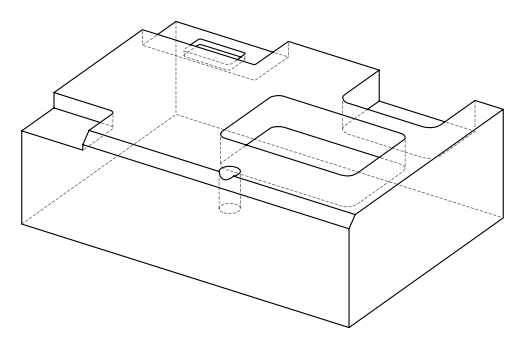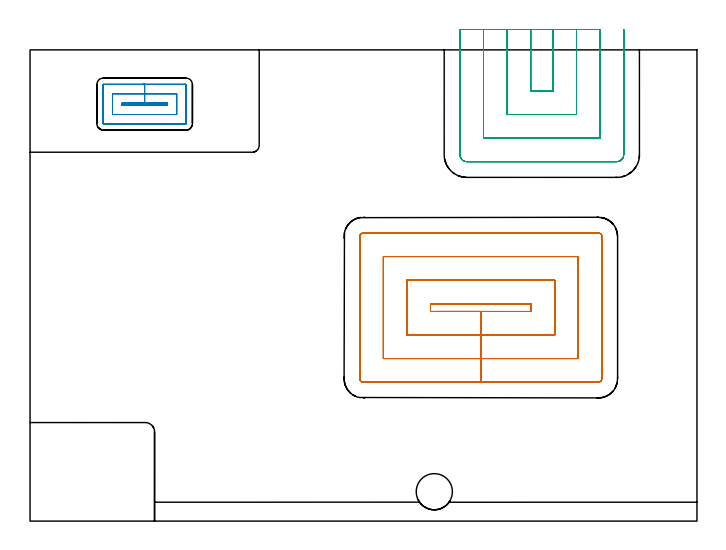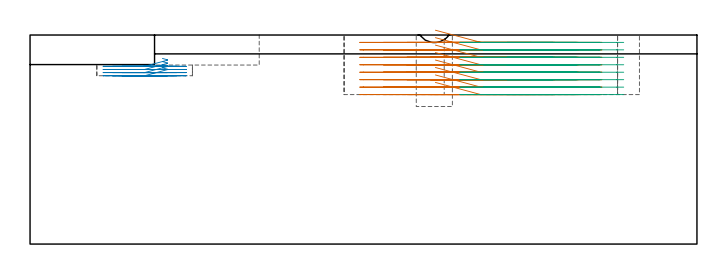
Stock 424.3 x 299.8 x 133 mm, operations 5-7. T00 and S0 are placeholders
(PLAN: 7 operations, 5 tool changes, 116.2 min)
(1 INDEXABLE_INSERT_DRILL_BLIND_HOLE_FROM_SOLID | STEP1POCKET | UGT0302_002 | 0.19 min | 18881 mm3)
(2 AREA_MILL | FG_CHAMFER_SURFACE | UGT0205_001 | 13.93 min | 25195 mm3)
(3 MILL_CORNER_NOTCH_RECTANGULAR | CORNER_NOTCH_RECTANGULAR | NXT0201_009 | Follow Part, ap 2, ae 75% | 37.62 min | 181220 mm3)
(4 MILL_CORNER_NOTCH_RECTANGULAR_1 | CORNER_NOTCH_RECTANGULAR_1 | NXT0201_009 | Follow Part, ap 2, ae 75% | 21.72 min | 92746 mm3)
(5 MILL_RECTANGULAR_POCKET | POCKET_RECTANGULAR_STRAIGHT | UGT0201_094 | Follow Part, ap 5, ae 75% | 22.02 min | 752942 mm3)
(6 MILL_RECTANGULAR_POCKET_1 | POCKET_RECTANGULAR_STRAIGHT_1 | NXT0201_009 | Follow Part, ap 2, ae 75% | 3.01 min | 13669 mm3)
(7 MILL_SLOT | SLOT_PARTIAL_RECTANGULAR | UGT0201_094 | Follow Part, ap 5, ae 75% | 17.73 min | 378411 mm3)
(TOOL UGT0302_002 | Indexable Insert Drill 23mm | D23 PA180 FL50 Z2)
(TOOL UGT0205_001 | Chamfer Mill 20 x 3 x 45 deg. | D20 FL50 Z2)
(TOOL NXT0201_009 | ENDMILL 8mm [2P460-0800-NA 1630] | D8 FL26 Z6)
(TOOL UGT0201_094 | End mill 20 mm | D20 FL38 Z4)
(OP 5 MILL_RECTANGULAR_POCKET)
G17 G21 G94 G90
T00 M6
G54
G17 G0 G90 X257.896 Y133.4 S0 M3
G43 Z143.059 H0
Z136.058
G94 G1 X286.8 Z128.314 F250.
X318.8 F500.
Y138.3
X254.8
Y133.4
X286.8
Y118.4
X333.8
Y153.3
X239.8
Y118.4
X286.8
Y103.4
X348.8
Y168.3
X224.8
Y103.4
X286.8
Y88.4
X361.6
G3 X363.8 Y90.6 R2.2
G1 Y181.1
G3 X361.6 Y183.3 R2.2
G1 X212.
G3 X209.8 Y181.1 R2.2
G1 Y90.6
G3 X212. Y88.4 R2.2
G1 X286.8
X287.8
G0 X257.896 Y133.4 Z131.314
G1 X286.8 Z123.569 F250.
X318.8 F500.
Y138.3
X254.8
Y133.4
X286.8
Y118.4
X333.8
Y153.3
X239.8
Y118.4
X286.8
Y103.4
X348.8
Y168.3
X224.8
Y103.4
X286.8
Y88.4
X361.6
G3 X363.8 Y90.6 R2.2
G1 Y181.1
G3 X361.6 Y183.3 R2.2
G1 X212.
G3 X209.8 Y181.1 R2.2
G1 Y90.6
G3 X212. Y88.4 R2.2
G1 X286.8
X287.8
G0 X257.896 Y133.4 Z126.569
G1 X286.8 Z118.824 F250.
X318.8 F500.
Y138.3
X254.8
Y133.4
X286.8
Y118.4
X333.8
Y153.3
X239.8
Y118.4
X286.8
Y103.4
X348.8
Y168.3
X224.8
Y103.4
X286.8
Y88.4
X361.6
G3 X363.8 Y90.6 R2.2
G1 Y181.1
G3 X361.6 Y183.3 R2.2
G1 X212.
G3 X209.8 Y181.1 R2.2
G1 Y90.6
G3 X212. Y88.4 R2.2
G1 X286.8
X287.8
G0 X257.896 Y133.4 Z121.824
G1 X286.8 Z114.079 F250.
X318.8 F500.
Y138.3
X254.8
Y133.4
X286.8
Y118.4
X333.8
Y153.3
X239.8
Y118.4
X286.8
Y103.4
X348.8
Y168.3
X224.8
Y103.4
X286.8
Y88.4
X361.6
G3 X363.8 Y90.6 R2.2
G1 Y181.1
G3 X361.6 Y183.3 R2.2
G1 X212.
G3 X209.8 Y181.1 R2.2
G1 Y90.6
G3 X212. Y88.4 R2.2
G1 X286.8
X287.8
G0 X257.896 Y133.4 Z117.079
G1 X286.8 Z109.334 F250.
X318.8 F500.
Y138.3
X254.8
Y133.4
X286.8
Y118.4
X333.8
Y153.3
X239.8
Y118.4
X286.8
Y103.4
X348.8
Y168.3
X224.8
Y103.4
X286.8
Y88.4
X361.6
G3 X363.8 Y90.6 R2.2
G1 Y181.1
G3 X361.6 Y183.3 R2.2
G1 X212.
G3 X209.8 Y181.1 R2.2
G1 Y90.6
G3 X212. Y88.4 R2.2
G1 X286.8
X287.8
G0 X257.896 Y133.4 Z112.334
G1 X286.8 Z104.59 F250.
X318.8 F500.
Y138.3
X254.8
Y133.4
X286.8
Y118.4
X333.8
Y153.3
X239.8
Y118.4
X286.8
Y103.4
X348.8
Y168.3
X224.8
Y103.4
X286.8
Y88.4
X361.6
G3 X363.8 Y90.6 R2.2
G1 Y181.1
G3 X361.6 Y183.3 R2.2
G1 X212.
G3 X209.8 Y181.1 R2.2
G1 Y90.6
G3 X212. Y88.4 R2.2
G1 X286.8
X287.8
G0 X257.896 Y133.4 Z107.59
G1 X286.8 Z99.845 F250.
X318.8 F500.
Y138.3
X254.8
Y133.4
X286.8
Y118.4
X333.8
Y153.3
X239.8
Y118.4
X286.8
Y103.4
X348.8
Y168.3
X224.8
Y103.4
X286.8
Y88.4
X361.6
G3 X363.8 Y90.6 R2.2
G1 Y181.1
G3 X361.6 Y183.3 R2.2
G1 X212.
G3 X209.8 Y181.1 R2.2
G1 Y90.6
G3 X212. Y88.4 R2.2
G1 X286.8
X287.8
G0 X257.896 Y133.4 Z102.845
G1 X286.8 Z95.1 F250.
X318.8 F500.
Y138.3
X254.8
Y133.4
X286.8
Y118.4
X333.8
Y153.3
X239.8
Y118.4
X286.8
Y103.4
X348.8
Y168.3
X224.8
Y103.4
X286.8
Y88.4
X361.6
G3 X363.8 Y90.6 R2.2
G1 Y181.1
G3 X361.6 Y183.3 R2.2
G1 X212.
G3 X209.8 Y181.1 R2.2
G1 Y90.6
G3 X212. Y88.4 R2.2
G1 X286.8
X287.8
G0 Z143.059
M5
M2
(OP 6 MILL_RECTANGULAR_POCKET_1)
G17 G21 G94 G90
T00 M6
G54
G17 G0 G90 X84.252 Y264.7 S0 M3
G43 Z143.059 H1
Z118.087
G94 G1 X87.3 Z117.27 F250.
Y265.9 Z116.949
X72.9 Z113.09
X58.5 F500.
Y264.7
X87.3
Y265.9
X72.9
Y271.9
X52.5
Y258.7
X93.3
Y271.9
X72.9
Y277.9
X46.7
G3 X46.5 Y277.7 R0.2
G1 Y252.9
G3 X46.7 Y252.7 R0.2
G1 X99.1
G3 X99.3 Y252.9 R0.2
G1 Y277.7
G3 X99.1 Y277.9 R0.2
G1 X72.9
X71.9
G0 X84.252 Y264.7 Z116.09
G1 X87.3 Z115.274 F250.
Y265.9 Z114.952
X72.9 Z111.094
X58.5 F500.
Y264.7
X87.3
Y265.9
X72.9
Y271.9
X52.5
Y258.7
X93.3
Y271.9
X72.9
Y277.9
X46.7
G3 X46.5 Y277.7 R0.2
G1 Y252.9
G3 X46.7 Y252.7 R0.2
G1 X99.1
G3 X99.3 Y252.9 R0.2
G1 Y277.7
G3 X99.1 Y277.9 R0.2
G1 X72.9
X71.9
G0 X84.252 Y264.7 Z114.094
G1 X87.3 Z113.277 F250.
Y265.9 Z112.955
X72.9 Z109.097
X58.5 F500.
Y264.7
X87.3
Y265.9
X72.9
Y271.9
X52.5
Y258.7
X93.3
Y271.9
X72.9
Y277.9
X46.7
G3 X46.5 Y277.7 R0.2
G1 Y252.9
G3 X46.7 Y252.7 R0.2
G1 X99.1
G3 X99.3 Y252.9 R0.2
G1 Y277.7
G3 X99.1 Y277.9 R0.2
G1 X72.9
X71.9
G0 X84.252 Y264.7 Z112.097
G1 X87.3 Z111.28 F250.
Y265.9 Z110.958
X72.9 Z107.1
X58.5 F500.
Y264.7
X87.3
Y265.9
X72.9
Y271.9
X52.5
Y258.7
X93.3
Y271.9
X72.9
Y277.9
X46.7
G3 X46.5 Y277.7 R0.2
G1 Y252.9
G3 X46.7 Y252.7 R0.2
G1 X99.1
G3 X99.3 Y252.9 R0.2
G1 Y277.7
G3 X99.1 Y277.9 R0.2
G1 X72.9
X71.9
G0 Z143.059
M5
M2
(OP 7 MILL_SLOT)
G17 G21 G94 G90
T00 M6
G54
G17 G0 G90 X318.5 Y312.8 S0 M3
G43 Z143.059 H0
Z128.314
G94 G1 Y309.8 F250.
Y273.7 F500.
X332.7
Y309.8
Y312.8 F250.
X303.5
Y309.8
Y258.7 F500.
X347.7
Y309.8
Y312.8 F250.
X288.5
Y309.8
Y243.7 F500.
X362.7
Y309.8
Y312.8 F250.
X273.5
Y309.8
Y233.1 F500.
G3 X277.9 Y228.7 R4.4
G1 X373.3
G3 X377.7 Y233.1 R4.4
G1 Y309.8
Y312.8 F250.
G0 X318.5 Z123.569
G1 Y309.8
Y273.7 F500.
X332.7
Y309.8
Y312.8 F250.
X303.5
Y309.8
Y258.7 F500.
X347.7
Y309.8
Y312.8 F250.
X288.5
Y309.8
Y243.7 F500.
X362.7
Y309.8
Y312.8 F250.
X273.5
Y309.8
Y233.1 F500.
G3 X277.9 Y228.7 R4.4
G1 X373.3
G3 X377.7 Y233.1 R4.4
G1 Y309.8
Y312.8 F250.
G0 X318.5 Z118.824
G1 Y309.8
Y273.7 F500.
X332.7
Y309.8
Y312.8 F250.
X303.5
Y309.8
Y258.7 F500.
X347.7
Y309.8
Y312.8 F250.
X288.5
Y309.8
Y243.7 F500.
X362.7
Y309.8
Y312.8 F250.
X273.5
Y309.8
Y233.1 F500.
G3 X277.9 Y228.7 R4.4
G1 X373.3
G3 X377.7 Y233.1 R4.4
G1 Y309.8
Y312.8 F250.
G0 X318.5 Z114.079
G1 Y309.8
Y273.7 F500.
X332.7
Y309.8
Y312.8 F250.
X303.5
Y309.8
Y258.7 F500.
X347.7
Y309.8
Y312.8 F250.
X288.5
Y309.8
Y243.7 F500.
X362.7
Y309.8
Y312.8 F250.
X273.5
Y309.8
Y233.1 F500.
G3 X277.9 Y228.7 R4.4
G1 X373.3
G3 X377.7 Y233.1 R4.4
G1 Y309.8
Y312.8 F250.
G0 X318.5 Z109.334
G1 Y309.8
Y273.7 F500.
X332.7
Y309.8
Y312.8 F250.
X303.5
Y309.8
Y258.7 F500.
X347.7
Y309.8
Y312.8 F250.
X288.5
Y309.8
Y243.7 F500.
X362.7
Y309.8
Y312.8 F250.
X273.5
Y309.8
Y233.1 F500.
G3 X277.9 Y228.7 R4.4
G1 X373.3
G3 X377.7 Y233.1 R4.4
G1 Y309.8
Y312.8 F250.
G0 X318.5 Z104.59
G1 Y309.8
Y273.7 F500.
X332.7
Y309.8
Y312.8 F250.
X303.5
Y309.8
Y258.7 F500.
X347.7
Y309.8
Y312.8 F250.
X288.5
Y309.8
Y243.7 F500.
X362.7
Y309.8
Y312.8 F250.
X273.5
Y309.8
Y233.1 F500.
G3 X277.9 Y228.7 R4.4
G1 X373.3
G3 X377.7 Y233.1 R4.4
G1 Y309.8
Y312.8 F250.
G0 X318.5 Z99.845
G1 Y309.8
Y273.7 F500.
X332.7
Y309.8
Y312.8 F250.
X303.5
Y309.8
Y258.7 F500.
X347.7
Y309.8
Y312.8 F250.
X288.5
Y309.8
Y243.7 F500.
X362.7
Y309.8
Y312.8 F250.
X273.5
Y309.8
Y233.1 F500.
G3 X277.9 Y228.7 R4.4
G1 X373.3
G3 X377.7 Y233.1 R4.4
G1 Y309.8
Y312.8 F250.
G0 X318.5 Z95.1
G1 Y309.8
Y273.7 F500.
X332.7
Y309.8
Y312.8 F250.
X303.5
Y309.8
Y258.7 F500.
X347.7
Y309.8
Y312.8 F250.
X288.5
Y309.8
Y243.7 F500.
X362.7
Y309.8
Y312.8 F250.
X273.5
Y309.8
Y233.1 F500.
G3 X277.9 Y228.7 R4.4
G1 X373.3
G3 X377.7 Y233.1 R4.4
G1 Y309.8
Y312.8 F250.
G0 Z143.059
M5
M2
